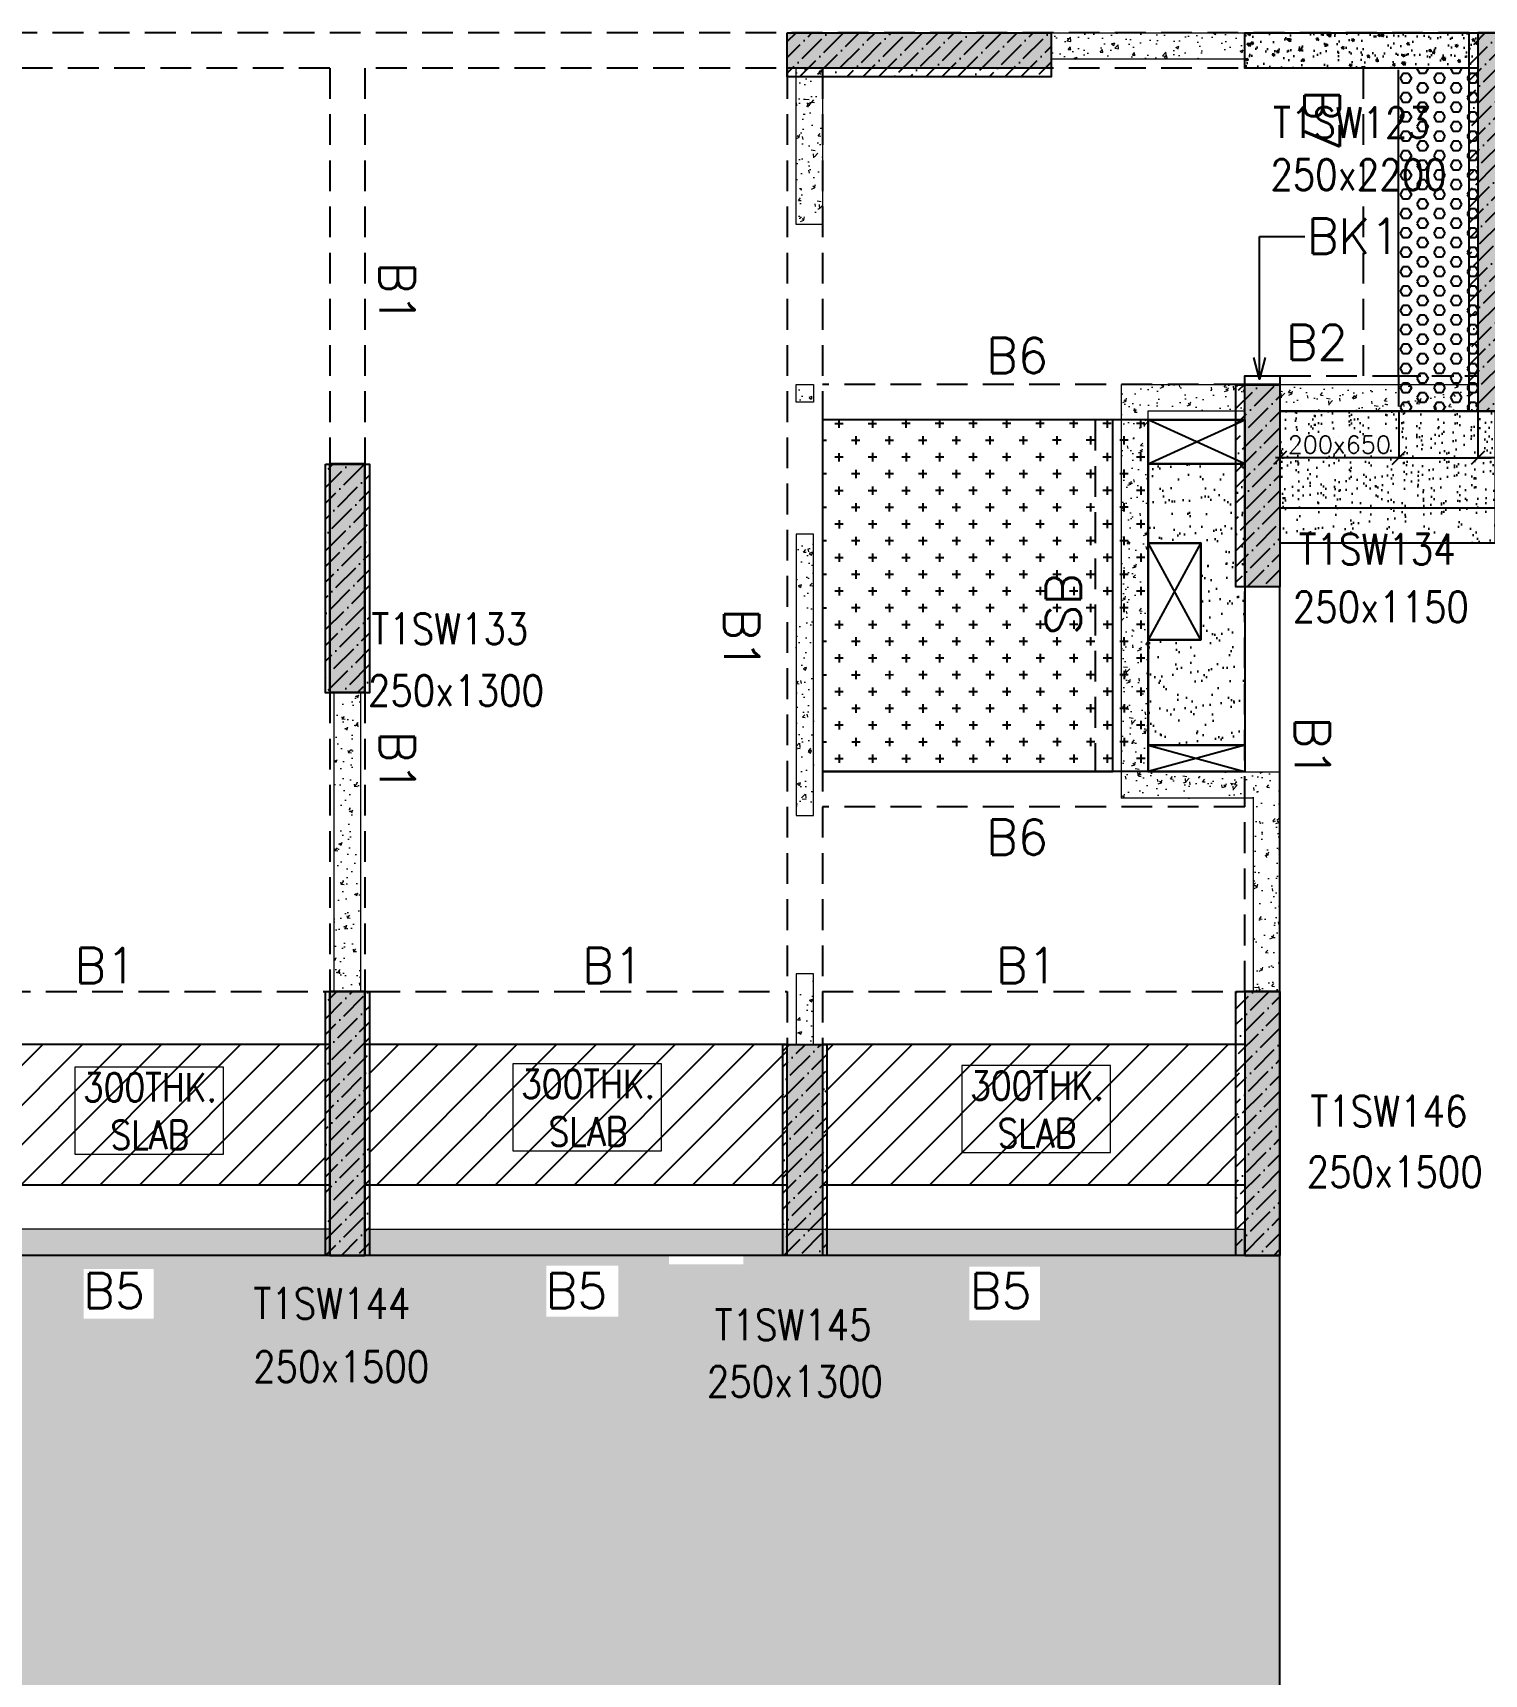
# Model space of a CAD drawing. Header units: millimetres. Extents: x 1078357 to 2594950, y -4969473 to -4636555.
# Drawn here: x 1162666 to 1170914, y -4674271 to -4664941 of the extents above; entities that cross this region are included whole.
import ezdxf

# ---------------------------------------------------------------- set-up
doc = ezdxf.new("R2010")
doc.units = ezdxf.units.MM
doc.header["$PDMODE"] = 35
for name, pattern in [('CONTINOUS', [0]), ('HIDDEN', [0.375, 0.25, -0.125]), ('New Retail block$0$CONTINOUS', [0])]:
    doc.linetypes.add(name, pattern=pattern)
doc.layers.get('0').update_dxf_attribs({"lineweight": 0})
doc.layers.get('Defpoints').update_dxf_attribs({"lineweight": 0})
for name, color, linetype in [('B-200x325', 201, 'HIDDEN'), ('B-200x375', 41, 'HIDDEN'), ('B-200x400', 44, 'HIDDEN'), ('B-200x650', 241, 'HIDDEN'), ('B-300X650', 4, 'HIDDEN'), ('B-300xSLAB THK.', 151, 'Continuous'), ('B-400x650', 150, 'HIDDEN'), ('BK1-200x650', 241, 'HIDDEN'), ('DC BEAM NO.', 7, 'Continuous'), ('DROP SLAB', 8, 'Continuous'), ('NON STR. RCC WALL', 6, 'Continuous'), ('S-COLUMN_SHEAR WALL', 1, 'Continuous'), ('S-PROJECTION', 54, 'New Retail block$0$CONTINOUS'), ('SLAB FOLD', 8, 'Continuous'), ('UP TO GFRS', 1, 'Continuous')]:
    doc.layers.add(name, color=color, linetype=linetype)
for name, color, linetype, lineweight in [('COL. NO.', 30, 'Continuous', 25), ('COL. SIZE', 7, 'Continuous', 25), ('DIM', 9, 'Continuous', 25), ('HATCH', 8, 'Continuous', 30), ('RCC UPSTAND', 43, 'Continuous', 30), ('S-NON STR RCC WALL', 8, 'Continuous', 0), ('SLAB THK.', 6, 'Continuous', 0)]:
    doc.layers.add(name, color=color, linetype=linetype, lineweight=lineweight)
doc.styles.add('Roman', font='romans')
doc.styles.add('ROMANS', font='romans.shx', dxfattribs={"width": 0.85})
doc.dimstyles.new('HARESH', dxfattribs={"dimtxt": 150, "dimasz": 75, "dimexe": 0, "dimexo": 0, "dimgap": 25, "dimtad": 1, "dimdec": 0, "dimdsep": 46, "dimtxsty": 'Roman', "dimblk": 'OBLIQUE', "dimcen": 225, "dimdle": 25, "dimclrd": 2, "dimclre": 2, "dimclrt": 7, "dimadec": 8, "dimazin": 1, "dimtfac": 1, "dimtdec": 0, "dimtmove": 0, "dimatfit": 0, "dimfxl": 1, "dimlwd": -1, "dimlwe": -1, "dimarcsym": 0})
pattern_1 = [(50, (-6330041.7, 28215677.84), (182.184669, -15.93908554), [19.05, -209.55]), (355, (-6330041.7, 28215677.84), (-35.2434214, 191.0568452), [15.24, -167.6405842]), (100.4514447, (-6330026.52, 28215676.51), (146.9412471, 175.1177519), [16.1900088, -178.0902446]), (46.1842, (-6330041.7, 28215728.64), (271.0790409, -42.042328), [28.575, -314.325]), (96.6355576, (-6330019.1, 28215725.14), (237.404134, 247.4261246), [24.2850231, -267.1356082]), (351.1841512, (-6330041.7, 28215728.64), (237.404134, 247.4261246), [22.859967, -251.459732]), (21, (-6330016.3, 28215715.94), (151.6143913, -102.2651982), [19.05, -209.55]), (326, (-6330016.3, 28215715.94), (61.8020283, 184.1879661), [15.24, -167.64]), (71.451445, (-6330003.67, 28215707.42), (213.4164193, 81.9227689), [16.1900088, -178.0899376]), (37.5, (-6330041.7, 28215677.84), (3.08860325, 84.55503887), [0, -165.608, 0, -170.18, 0, -168.275]), (7.5, (-6330041.7, 28215677.84), (66.8196625, 100.18057482), [0, -97.028, 0, -161.798, 0, -64.135]), (327.5, (-6330098.34, 28215677.84), (135.59059517, -5.72874399), [0, -63.5, 0, -198.12, 0, -262.89]), (317.5, (-6330123.74, 28215677.84), (148.1291814, 25.42649103), [0, -82.55, 0, -131.572, 0, -186.69])]
pattern_2 = [(50, (-5232816.98, 23531658.65), (182.184669, -15.93908554), [19.05, -209.55]), (355, (-5232816.98, 23531658.65), (-35.2434214, 191.0568452), [15.24, -167.6405842]), (100.4514447, (-5232801.8, 23531657.33), (146.9412471, 175.1177519), [16.1900088, -178.0902446]), (46.1842, (-5232816.98, 23531709.45), (271.0790409, -42.042328), [28.575, -314.325]), (96.6355576, (-5232794.4, 23531705.95), (237.404134, 247.4261246), [24.2850231, -267.1356082]), (351.1841512, (-5232816.98, 23531709.45), (237.404134, 247.4261246), [22.859967, -251.459732]), (21, (-5232791.58, 23531696.75), (151.6143913, -102.2651982), [19.05, -209.55]), (326, (-5232791.58, 23531696.75), (61.8020283, 184.1879661), [15.24, -167.64]), (71.451445, (-5232778.95, 23531688.23), (213.4164193, 81.9227689), [16.1900088, -178.0899376]), (37.5, (-5232816.985, 23531658.653), (3.08860325, 84.55503887), [0, -165.608, 0, -170.18, 0, -168.275]), (7.5, (-5232816.985, 23531658.65), (66.8196625, 100.18057482), [0, -97.028, 0, -161.798, 0, -64.135]), (327.5, (-5232873.63, 23531658.65), (135.59059517, -5.728744), [0, -63.5, 0, -198.12, 0, -262.89]), (317.5, (-5232899.03, 23531658.65), (148.1291814, 25.42649103), [0, -82.55, 0, -131.572, 0, -186.69])]
pattern_3 = [(45, (903512.135, -4613405.35), (33.67596, 123.478522), [158.75, -31.75, 0, -31.75])]
pattern_4 = [(45, (903512.16, -4590022.35), (33.67596, 123.478522), [158.75, -31.75, 0, -31.75])]

# ---------------------------------------------------------------- blocks, each defined once
blk = doc.blocks.new('_Oblique')
at = {"color": 0, "linetype": 'ByBlock', "lineweight": -2}
blk.add_line((-0.5, -0.5), (0.5, 0.5), dxfattribs=at)
blk = doc.blocks.new('*D1628')
at = {"layer": 'Defpoints', "color": 0, "ltscale": 700, "transparency": 16777216}
for p in [(1170428.5, -4667091.2, 0), (1170878.5, -4667091.2, 0), (1170878.5, -4667357.2)]:
    blk.add_point(p, dxfattribs=at)
at = {"layer": 'DIM', "color": 2, "ltscale": 700, "transparency": 16777216}
for p, q in [((1170428.5, -4667091.2), (1170428.5, -4667357.2)), ((1170878.5, -4667091.2), (1170878.5, -4667357.2)), ((1170428.5, -4667357.2), (1170353.5, -4667357.2)), ((1170428.5, -4667357.2), (1170878.5, -4667357.2)), ((1170428.5, -4667357.2), (1170878.5, -4667357.2)), ((1170878.5, -4667357.2), (1170953.5, -4667357.2)), ((1171834.8, -4667357.2), (1170878.5, -4667357.2))]:
    blk.add_line(p, q, dxfattribs=at)
at = {"layer": 'DIM', "color": 2, "ltscale": 700, "transparency": 16777216, "xscale": 75, "yscale": 75, "zscale": 75}
blk.add_blockref('_Oblique', (1170428.5, -4667357.2), dxfattribs=at)
at = {"layer": 'DIM', "color": 2, "ltscale": 700, "transparency": 16777216, "xscale": 75, "yscale": 75, "zscale": 75, "rotation": 180}
blk.add_blockref('_Oblique', (1170878.5, -4667357.2), dxfattribs=at)
at = {"layer": 'DIM', "color": 7, "ltscale": 700, "transparency": 16777216, "insert": (1171497.9, -4667282.2), "char_height": 150, "attachment_point": 5, "style": 'Roman'}
blk.add_mtext('{\\H0.666667x;200x400}', dxfattribs=at)
blk = doc.blocks.new('*D1629')
at = {"layer": 'Defpoints', "color": 0, "ltscale": 700, "transparency": 16777216}
for p in [(1169753.5, -4667091.2, 0), (1170428.5, -4667091.2), (1169753.5, -4667357.2)]:
    blk.add_point(p, dxfattribs=at)
at = {"layer": 'DIM', "color": 2, "ltscale": 700, "transparency": 16777216}
for p, q in [((1169753.5, -4667091.2), (1169753.5, -4667357.2)), ((1170428.5, -4667091.2), (1170428.5, -4667357.2)), ((1170453.5, -4667357.2), (1169728.5, -4667357.2))]:
    blk.add_line(p, q, dxfattribs=at)
at = {"layer": 'DIM', "color": 2, "ltscale": 700, "transparency": 16777216, "xscale": 75, "yscale": 75, "zscale": 75, "rotation": 180}
blk.add_blockref('_Oblique', (1169753.5, -4667357.2), dxfattribs=at)
at = {"layer": 'DIM', "color": 2, "ltscale": 700, "transparency": 16777216, "xscale": 75, "yscale": 75, "zscale": 75}
blk.add_blockref('_Oblique', (1170428.5, -4667357.2), dxfattribs=at)
at = {"layer": 'DIM', "color": 7, "ltscale": 700, "transparency": 16777216, "insert": (1170091, -4667282.2), "char_height": 150, "attachment_point": 5, "style": 'Roman'}
blk.add_mtext('{\\H0.666667x;200x650}', dxfattribs=at)

msp = doc.modelspace()

# ---------------------------------------------------------------- hatches: boundary and pattern name
at = {"layer": 'DROP SLAB'}
h = msp.add_hatch(dxfattribs=at)
h.set_pattern_fill('CROSS', color=8, scale=15, angle=0.03079)
h.set_pattern_definition([(180.03079016, (-4352287.8, 18749753.61), (-95.19879988, -95.3011726), [47.625, -142.875]), (270.03079016, (-4352311.63, 18749777.41), (95.3011726, -95.19879988), [47.625, -142.875])])
h.paths.add_polyline_path([(1169003.7, -4667141.3), (1167153.3, -4667141.1), (1167153.3, -4669140.9), (1169003.7, -4669141.1)])
at = {"layer": 'HATCH'}
h = msp.add_hatch(dxfattribs=at)
h.set_pattern_fill('AR-SAND', color=8, scale=3, angle=179.97015)
h.set_pattern_definition([(37.4701541, (-2883454.93, 14015648.23), (-4.72361136, 146.8264517), [0, -115.824, 0, -129.54, 0, -123.825]), (7.4701541, (-2883454.93, 14015648.23), (134.9689868, 214.9772528), [0, -62.484, 0, -104.394, 0, -40.005]), (327.4701541, (-2883548.66, 14015648.28), (237.2979035, 0.3075449), [0, -38.1, 0, -137.16, 0, -179.07]), (317.4701541, (-2883548.66, 14015648.28), (229.1017424, 66.759465), [0, -19.05, 0, -89.916, 0, -102.87])])
h.paths.add_polyline_path([(1171078.3, -4667091.2), (1169753.3, -4667091.2), (1169753.3, -4667641.2), (1171078.3, -4667641.2)])
h = msp.add_hatch(dxfattribs=at)
h.set_pattern_fill('AR-SAND', color=8, scale=3, angle=179.97015)
h.set_pattern_definition([(37.4701541, (-2883454.59, 14015598.24), (-4.72361136, 146.8264517), [0, -115.824, 0, -129.54, 0, -123.825]), (7.4701541, (-2883454.59, 14015598.24), (134.9689868, 214.9772528), [0, -62.484, 0, -104.394, 0, -40.005]), (327.4701541, (-2883548.32, 14015598.29), (237.2979035, 0.3075449), [0, -38.1, 0, -137.16, 0, -179.07]), (317.4701541, (-2883548.32, 14015598.3), (229.1017424, 66.759465), [0, -19.05, 0, -89.916, 0, -102.87])])
h.paths.add_polyline_path([(1170978.4, -4667091.1), (1169753.7, -4667091.1), (1169753.7, -4667841.1), (1170978.4, -4667841.1)])
h = msp.add_hatch(dxfattribs=at)
h.set_pattern_fill('AR-SAND', color=8, scale=3, angle=359.97015)
h.set_pattern_definition([(37.47015413, (-3852829.45, 18699617.39), (-4.72361136, 146.8264517), [0, -115.824, 0, -129.54, 0, -123.825]), (7.4701541, (-3852829.45, 18699617.4), (134.9689868, 214.9772528), [0, -62.484, 0, -104.394, 0, -40.005]), (327.4701541, (-3852923.18, 18699617.44), (237.2979035, 0.3075449), [0, -38.1, 0, -137.16, 0, -179.07]), (317.4701541, (-3852923.18, 18699617.44), (229.1017424, 66.759465), [0, -19.05, 0, -89.916, 0, -102.87])])
h.paths.add_polyline_path([(1169553.7, -4668991.2), (1169003.7, -4668991.2), (1169003.7, -4668391.2), (1169303.7, -4668391.2), (1169303.7, -4667841.2), (1169003.7, -4667841.3), (1169003.7, -4667391.2), (1169553.7, -4667391.2)])
h = msp.add_hatch(dxfattribs=at)
h.set_pattern_fill('AR-SAND', color=8, scale=3, angle=179.97015)
h.set_pattern_definition([(37.47015413, (-5053029.31, 23383636.54), (-4.72361136, 146.8264517), [0, -115.824, 0, -129.54, 0, -123.825]), (7.4701541, (-5053029.31, 23383636.54), (134.9689868, 214.9772528), [0, -62.484, 0, -104.394, 0, -40.005]), (327.47015413, (-5053123.04, 23383636.59), (237.29790347, 0.3075449), [0, -38.1, 0, -137.16, 0, -179.07]), (317.4701541, (-5053123.04, 23383636.59), (229.1017424, 66.759465), [0, -19.05, 0, -89.916, 0, -102.87])])
h.paths.add_polyline_path([(1167988.4, -4671955.8), (1167988.4, -4672259.2), (1168388.9, -4672259.2), (1168388.9, -4671955.8)])
h.paths.add_polyline_path([(1165584.1, -4671949.1), (1165584.1, -4672238.5), (1165994.3, -4672238.5), (1165994.3, -4671949.1)])
h.paths.add_polyline_path([(1162954.3, -4671968.4), (1162954.3, -4672251.5), (1163353.1, -4672251.5), (1163353.1, -4671968.4)])
h.paths.add_polyline_path([(1160230.6, -4671974.2), (1160230.6, -4672243.4), (1160752.5, -4672243.4), (1160752.5, -4671974.2)])
h.paths.add_polyline_path([(1164553.3, -4671891.3), (1164353.4, -4671891.3), (1164353.4, -4671891.3), (1159356.3, -4671891.3), (1159153.4, -4671891.3), (1159153.4, -4674891.3), (1169753.4, -4674891.3), (1169753.4, -4671891.3), (1169550.4, -4671891.3), (1164553.3, -4671891.3)])
h.paths.add_polyline_path([(1161996.8, -4671916.4), (1161996.8, -4671941.5), (1161996.8, -4671891.3), (1161996.8, -4671866.2)])
h.paths.add_polyline_path([(1166280.7, -4671941.6), (1166704.5, -4671941.5), (1166704.5, -4671891.3), (1166280.7, -4671891.3)])
at = {"layer": 'RCC UPSTAND'}
h = msp.add_hatch(dxfattribs=at)
h.set_pattern_fill('AR-CONC', color=8, scale=20, angle=90)
h.set_pattern_definition([(140, (-2038821.48, -7202360.78), (12.550427, 143.4520365), [15, -165]), (85, (-2038821.48, -7202360.78), (-150.438427, -27.7502667), [12, -132]), (190.4514445, (-2038820.43, -7202348.82), (-137.887998, 115.7017693), [12.7480384, -140.2284224]), (136.1842, (-2038861.48, -7202360.78), (33.103856, 213.448266), [22.5, -247.5]), (186.6356355, (-2038858.72, -7202342.99), (-194.82372, 186.932389), [19.122068, -210.342752]), (81.184164, (-2038861.48, -7202360.78), (-194.82372, 186.932389), [18, -198]), (111, (-2038851.48, -7202340.78), (80.523778, 119.3814104), [15, -165]), (56, (-2038851.48, -7202340.78), (-145.030009, 48.6630664), [12, -132]), (161.4514447, (-2038844.76, -7202330.83), (-64.5062306, 168.0444753), [12.748038, -140.2284224]), (127.5, (-2038821.475, -7202360.776), (-66.57877077, 2.43197106), [0, -130.4, 0, -134, 0, -132.5]), (97.5, (-2038821.475, -7202360.776), (-78.8823424, 52.6139075), [0, -76.4, 0, -127.4, 0, -50.5]), (57.5, (-2038821.475, -7202405.376), (4.51097435, 106.7644872), [0, -50, 0, -156, 0, -207]), (47.5, (-2038821.475, -7202425.38), (-20.0209965, 116.6372339), [0, -65, 0, -103.6, 0, -147])])
h.paths.add_polyline_path([(1170878.5, -4664941.3), (1170878.5, -4665141.3), (1169553.5, -4665141.3), (1169553.5, -4664941.3)])
at = {"layer": 'S-COLUMN_SHEAR WALL', "lineweight": 25}
h = msp.add_hatch(color=1, dxfattribs=at)
h.dxf.hatch_style = 1
h.paths.add_polyline_path([(1166953.5, -4664941.2), (1168453.5, -4664941.2), (1168453.5, -4665141.2), (1166953.5, -4665141.2)])
h = msp.add_hatch(color=1, dxfattribs=at)
h.dxf.hatch_style = 1
h.paths.add_polyline_path([(1170878.5, -4667091.3), (1171078.5, -4667091.3), (1171078.5, -4664941.3), (1170878.5, -4664941.3)])
at = {"layer": 'S-COLUMN_SHEAR WALL', "lineweight": 25, "extrusion": (-1.00316e-06, -1.91639e-11, 1)}
h = msp.add_hatch(color=1, dxfattribs=at)
h.dxf.hatch_style = 1
h.paths.add_polyline_path([(1169553.5, -4666941.3), (1169753.5, -4666941.3), (1169753.5, -4668091.3), (1169553.5, -4668091.3)])
at = {"layer": 'S-COLUMN_SHEAR WALL', "lineweight": 25, "extrusion": (1.00316e-06, -2.11765e-11, 1)}
h = msp.add_hatch(color=1, dxfattribs=at)
h.dxf.hatch_style = 1
h.paths.add_polyline_path([(1164553.5, -4667391.2), (1164353.5, -4667391.2), (1164353.5, -4668691.2), (1164553.5, -4668691.2)])
at = {"layer": 'S-COLUMN_SHEAR WALL', "lineweight": 25, "extrusion": (-1.00316e-06, -1.91639e-11, 1)}
h = msp.add_hatch(color=1, dxfattribs=at)
h.dxf.hatch_style = 1
h.paths.add_polyline_path([(1164353.5, -4667391.2), (1164553.5, -4667391.2), (1164553.5, -4668691.2), (1164353.5, -4668691.2)])
at = {"layer": 'S-COLUMN_SHEAR WALL', "lineweight": 25, "extrusion": (1.00316e-06, -2.11765e-11, 1)}
h = msp.add_hatch(color=1, dxfattribs=at)
h.dxf.hatch_style = 1
h.paths.add_polyline_path([(1164553.5, -4671891.3), (1164353.5, -4671891.3), (1164353.5, -4670391.2), (1164553.5, -4670391.2)])
at = {"layer": 'S-COLUMN_SHEAR WALL', "lineweight": 25, "extrusion": (-1.00316e-06, -1.91639e-11, 1)}
h = msp.add_hatch(color=1, dxfattribs=at)
h.dxf.hatch_style = 1
h.paths.add_polyline_path([(1164353.5, -4671891.3), (1164553.5, -4671891.3), (1164553.5, -4670391.2), (1164353.5, -4670391.2)])
h = msp.add_hatch(color=1, dxfattribs=at)
h.dxf.hatch_style = 1
h.paths.add_polyline_path([(1169553.5, -4671891.3), (1169753.5, -4671891.3), (1169753.5, -4670391.2), (1169553.5, -4670391.2)])
at = {"layer": 'S-COLUMN_SHEAR WALL', "lineweight": 25}
h = msp.add_hatch(color=1, dxfattribs=at)
h.dxf.hatch_style = 1
h.paths.add_polyline_path([(1167153.5, -4670691.2), (1167153.5, -4671891.3), (1166953.5, -4671891.3), (1166953.5, -4670691.2)])
at = {"layer": 'S-NON STR RCC WALL', "ltscale": 700}
h = msp.add_hatch(dxfattribs=at)
h.set_pattern_fill('AR-CONC', color=256)
h.set_pattern_definition([(50, (1128487.11, -4480887.99), (182.18467, -15.93909), [19.05, -209.55]), (355, (1128487.11, -4480887.99), (-35.24342, 191.05685), [15.24, -167.64058]), (100.45144, (1128502.3, -4480889.31), (146.94125, 175.11775), [16.19, -178.09024]), (46.1842, (1128487.11, -4480837.19), (271.07904, -42.04233), [28.575, -314.325]), (96.63556, (1128509.7, -4480840.7), (237.40413, 247.42612), [24.28502, -267.1356]), (351.18415, (1128487.1, -4480837.19), (237.40413, 247.42612), [22.85997, -251.45973]), (21, (1128512.51, -4480849.89), (151.61439, -102.2652), [19.05, -209.55]), (326, (1128512.51, -4480849.89), (61.80203, 184.18797), [15.24, -167.64]), (71.45144, (1128525.15, -4480858.4), (213.41642, 81.92277), [16.19, -178.08994]), (37.5, (1128487.11, -4480887.986), (3.088603, 84.555039), [0, -165.608, 0, -170.18, 0, -168.275]), (7.5, (1128487.11, -4480887.99), (66.819663, 100.180575), [0, -97.028, 0, -161.798, 0, -64.135]), (327.5, (1128430.47, -4480887.986), (135.590595, -5.728744), [0, -63.5, 0, -198.12, 0, -262.89]), (317.5, (1128405.07, -4480887.99), (148.12918, 25.42649), [0, -82.55, 0, -131.572, 0, -186.69])])
h.paths.add_polyline_path([(1168453.1, -4664941.2), (1169553.1, -4664941.2), (1169553.1, -4665091.2), (1168453.1, -4665091.2)])
at = {"layer": 'S-NON STR RCC WALL'}
h = msp.add_hatch(dxfattribs=at)
h.set_pattern_fill('AR-CONC', color=256, angle=180)
h.set_pattern_definition([(50, (-6284531.45, 28212387.81), (182.184669, -15.93908554), [19.05, -209.55]), (355, (-6284531.45, 28212387.81), (-35.2434214, 191.0568452), [15.24, -167.6405842]), (100.4514447, (-6284516.26, 28212386.48), (146.9412471, 175.1177519), [16.1900088, -178.0902446]), (46.1842, (-6284531.45, 28212438.61), (271.0790409, -42.042328), [28.575, -314.325]), (96.6355576, (-6284508.86, 28212435.1), (237.404134, 247.4261246), [24.2850231, -267.1356082]), (351.1841512, (-6284531.45, 28212438.6), (237.404134, 247.4261246), [22.859967, -251.459732]), (21, (-6284506.05, 28212425.91), (151.6143913, -102.2651982), [19.05, -209.55]), (326, (-6284506.05, 28212425.91), (61.8020283, 184.1879661), [15.24, -167.64]), (71.451445, (-6284493.41, 28212417.39), (213.4164193, 81.9227689), [16.1900088, -178.0899376]), (37.5, (-6284531.446, 28212387.81), (3.08860325, 84.55503887), [0, -165.608, 0, -170.18, 0, -168.275]), (7.5, (-6284531.45, 28212387.81), (66.8196625, 100.18057482), [0, -97.028, 0, -161.798, 0, -64.135]), (327.5, (-6284588.09, 28212387.81), (135.59059517, -5.72874399), [0, -63.5, 0, -198.12, 0, -262.89]), (317.5, (-6284613.49, 28212387.81), (148.1291814, 25.42649103), [0, -82.55, 0, -131.572, 0, -186.69])])
h.paths.add_polyline_path([(1167003.3, -4665141.2), (1167153.3, -4665141.2), (1167153.3, -4666031.1), (1167003.3, -4666031.1)])
h = msp.add_hatch(dxfattribs=at)
h.set_pattern_fill('AR-CONC', color=256, angle=180)
h.set_pattern_definition([(50, (2264278.24, -9158005.18), (182.184669, -15.9390855), [19.05, -209.55]), (355, (2264278.24, -9158005.18), (-35.2434214, 191.056845), [15.24, -167.640584]), (100.4514447, (2264293.42, -9158006.5), (146.941247, 175.117752), [16.190009, -178.0902446]), (46.1842, (2264278.24, -9157954.38), (271.079041, -42.042328), [28.575, -314.325]), (96.6355576, (2264300.83, -9157957.88), (237.404134, 247.426125), [24.285023, -267.135608]), (351.184151, (2264278.24, -9157954.38), (237.404134, 247.426125), [22.859967, -251.459732]), (21, (2264303.64, -9157967.08), (151.6143913, -102.265198), [19.05, -209.55]), (326, (2264303.64, -9157967.08), (61.802028, 184.187966), [15.24, -167.64]), (71.451445, (2264316.27, -9157975.6), (213.416419, 81.922769), [16.190009, -178.0899376]), (37.5, (2264278.236, -9158005.18), (3.08860325, 84.5550389), [0, -165.608, 0, -170.18, 0, -168.275]), (7.5, (2264278.24, -9158005.18), (66.8196625, 100.1805748), [0, -97.028, 0, -161.798, 0, -64.135]), (327.5, (2264221.594, -9158005.18), (135.5905952, -5.728744), [0, -63.5, 0, -198.12, 0, -262.89]), (317.5, (2264196.2, -9158005.18), (148.1291814, 25.426491), [0, -82.55, 0, -131.572, 0, -186.69])])
h.paths.add_polyline_path([(1167003.3, -4666941), (1167103.3, -4666941), (1167103.3, -4667041), (1167003.3, -4667041)])
h = msp.add_hatch(dxfattribs=at)
h.set_pattern_fill('AR-CONC', color=256)
h.set_pattern_definition(pattern_2)
h.paths.add_polyline_path([(1168853.3, -4669291.2), (1168853.3, -4666941.2), (1169553.3, -4666941.2), (1169553.3, -4667091.2), (1169003.3, -4667091.2), (1169003.3, -4669141.2), (1169753.3, -4669141.2), (1169753.3, -4670391.1), (1169603.3, -4670391.1), (1169603.3, -4669291.2)])
h = msp.add_hatch(dxfattribs=at)
h.set_pattern_fill('AR-CONC', color=256)
h.set_pattern_definition(pattern_2)
h.paths.add_polyline_path([(1170878.3, -4667091.2), (1169753.3, -4667091.2), (1169753.3, -4666941.2), (1170878.3, -4666941.2)])
h = msp.add_hatch(dxfattribs=at)
h.set_pattern_fill('AR-CONC', color=256, angle=180)
h.set_pattern_definition([(50, (2264291.45, -9156640.51), (182.184669, -15.9390855), [19.05, -209.55]), (355, (2264291.45, -9156640.51), (-35.2434214, 191.056845), [15.24, -167.640584]), (100.4514447, (2264306.63, -9156641.84), (146.941247, 175.117752), [16.190009, -178.0902446]), (46.1842, (2264291.45, -9156589.71), (271.079041, -42.042328), [28.575, -314.325]), (96.6355576, (2264314.04, -9156593.22), (237.404134, 247.426125), [24.285023, -267.135608]), (351.184151, (2264291.45, -9156589.71), (237.404134, 247.426125), [22.859967, -251.459732]), (21, (2264316.85, -9156602.41), (151.6143913, -102.265198), [19.05, -209.55]), (326, (2264316.85, -9156602.41), (61.802028, 184.187966), [15.24, -167.64]), (71.451445, (2264329.49, -9156610.94), (213.416419, 81.922769), [16.190009, -178.0899376]), (37.5, (2264291.45, -9156640.514), (3.08860325, 84.5550389), [0, -165.608, 0, -170.18, 0, -168.275]), (7.5, (2264291.45, -9156640.51), (66.8196625, 100.1805748), [0, -97.028, 0, -161.798, 0, -64.135]), (327.5, (2264234.81, -9156640.514), (135.5905952, -5.728744), [0, -63.5, 0, -198.12, 0, -262.89]), (317.5, (2264209.41, -9156640.51), (148.1291814, 25.426491), [0, -82.55, 0, -131.572, 0, -186.69])])
h.paths.add_polyline_path([(1167003.3, -4669391), (1167103.3, -4669391), (1167103.3, -4667791), (1167003.3, -4667791)])
at = {"layer": 'S-NON STR RCC WALL', "ltscale": 700}
h = msp.add_hatch(dxfattribs=at)
h.set_pattern_fill('AR-CONC', color=256)
h.set_pattern_definition([(50, (31262.4, 203131.2), (182.184669, -15.9390855), [19.05, -209.55]), (355, (31262.4, 203131.2), (-35.2434214, 191.056845), [15.24, -167.640584]), (100.4514447, (31277.58, 203129.87), (146.941247, 175.117752), [16.190009, -178.0902446]), (46.1842, (31262.4, 203182), (271.079041, -42.042328), [28.575, -314.325]), (96.6355576, (31285, 203178.5), (237.404134, 247.426125), [24.285023, -267.135608]), (351.184151, (31262.4, 203182), (237.404134, 247.426125), [22.859967, -251.459732]), (21, (31287.8, 203169.3), (151.6143913, -102.265198), [19.05, -209.55]), (326, (31287.8, 203169.3), (61.802028, 184.187966), [15.24, -167.64]), (71.451445, (31300.43, 203160.78), (213.416419, 81.922769), [16.190009, -178.0899376]), (37.5, (31262.4, 203131.2), (3.08860325, 84.5550389), [0, -165.608, 0, -170.18, 0, -168.275]), (7.5, (31262.4, 203131.2), (66.8196625, 100.1805748), [0, -97.028, 0, -161.798, 0, -64.135]), (327.5, (31205.756, 203131.2), (135.5905952, -5.728744), [0, -63.5, 0, -198.12, 0, -262.89]), (317.5, (31180.36, 203131.2), (148.1291814, 25.426491), [0, -82.55, 0, -131.572, 0, -186.69])])
h.paths.add_polyline_path([(1164378.3, -4668691.1), (1164528.3, -4668691.1), (1164528.3, -4670391.1), (1164378.3, -4670391.1)])
at = {"layer": 'S-NON STR RCC WALL'}
h = msp.add_hatch(dxfattribs=at)
h.set_pattern_fill('AR-CONC', color=256, angle=180)
h.set_pattern_definition([(50, (1167066.73, -4472621.33), (182.18467, -15.93909), [19.05, -209.55]), (355, (1167066.73, -4472621.33), (-35.24342, 191.05685), [15.24, -167.64058]), (100.45144, (1167081.92, -4472622.66), (146.94125, 175.11775), [16.19001, -178.09024]), (46.1842, (1167066.73, -4472570.53), (271.07904, -42.04233), [28.575, -314.325]), (96.63556, (1167089.32, -4472574.03), (237.40413, 247.42612), [24.28502, -267.1356]), (351.18415, (1167066.73, -4472570.53), (237.40413, 247.42612), [22.85997, -251.45973]), (21, (1167092.13, -4472583.23), (151.61439, -102.2652), [19.05, -209.55]), (326, (1167092.13, -4472583.23), (61.80203, 184.18797), [15.24, -167.64]), (71.45144, (1167104.77, -4472591.75), (213.41642, 81.92277), [16.19001, -178.08994]), (37.5, (1167066.735, -4472621.33), (3.088603, 84.555039), [0, -165.608, 0, -170.18, 0, -168.275]), (7.5, (1167066.735, -4472621.33), (66.819663, 100.180575), [0, -97.028, 0, -161.798, 0, -64.135]), (327.5, (1167010.09, -4472621.33), (135.590595, -5.728744), [0, -63.5, 0, -198.12, 0, -262.89]), (317.5, (1166984.69, -4472621.33), (148.12918, 25.42649), [0, -82.55, 0, -131.572, 0, -186.69])])
h.paths.add_polyline_path([(1167003.4, -4670691.4), (1167103.4, -4670691.4), (1167103.3, -4670291), (1167003.3, -4670291)])
h = msp.add_hatch(dxfattribs=at)
h.set_pattern_fill('AR-CONC', color=256, angle=180)
h.set_pattern_definition(pattern_1)
h.paths.add_polyline_path([(1159356.3, -4671891.2), (1164353.4, -4671891.2), (1164353.4, -4671741.2), (1159356.3, -4671741.2)])
h = msp.add_hatch(dxfattribs=at)
h.set_pattern_fill('AR-CONC', color=256)
h.set_pattern_definition(pattern_1)
h.paths.add_polyline_path([(1169550.4, -4671891.2), (1164553.3, -4671891.2), (1164553.3, -4671741.2), (1169550.4, -4671741.2)])
at = {"layer": 'SLAB FOLD', "ltscale": 1000}
h = msp.add_hatch(dxfattribs=at)
h.set_pattern_fill('HEX', color=8, scale=10, angle=180)
h.set_pattern_definition([(180, (12053.804, 210033.016), (-7e-15, -54.99261315), [31.75, -63.5]), (300, (12053.804, 210033.016), (47.625, 27.4963066), [31.75, -63.5]), (240, (12022.054, 210033.016), (47.625, -27.4963066), [31.75, -63.5])])
h.paths.add_polyline_path([(1170878.5, -4667091.2), (1170428.5, -4667091.2), (1170428.5, -4665141.3), (1170878.5, -4665141.3)])
h = msp.add_hatch(dxfattribs=at)
h.set_pattern_fill('ANSI31', color=8, scale=50, angle=180)
h.set_pattern_definition([(225, (-1127406.62, 4745389.8), (112.2532015, -112.2532015), [])])
h.paths.add_polyline_path([(1161957, -4671491.2), (1164328.4, -4671491.2), (1164321.1, -4670691), (1161949.7, -4670691)])
h.paths.add_polyline_path([(1164578.4, -4670691), (1164578.4, -4671491.2), (1166953.3, -4671491.2), (1166953.3, -4670691)])
h.paths.add_polyline_path([(1169528.3, -4670691.1), (1167178.3, -4670691.1), (1167153.3, -4671491.2), (1169503.4, -4671491.2)])
h.paths.add_polyline_path([(1162237.3, -4670778.3), (1162237.2, -4671145), (1162198.6, -4671144.9), (1162198.6, -4670778.3)], flags=16)
h.paths.add_polyline_path([(1166933.9, -4670778.3), (1166933.9, -4671145), (1166953.3, -4671144.9), (1166953.4, -4670778.3)])
at = {"layer": 'UP TO GFRS', "lineweight": 25}
h = msp.add_hatch(dxfattribs=at)
h.set_pattern_fill('ANSI36', color=8, scale=20)
h.set_pattern_definition(pattern_3)
h.paths.add_polyline_path([(1166953.5, -4664941.2), (1168453.5, -4664941.2), (1168453.5, -4665191.2), (1166953.5, -4665191.2)])
h = msp.add_hatch(dxfattribs=at)
h.set_pattern_fill('ANSI36', color=8, scale=20)
h.set_pattern_definition(pattern_4)
h.paths.add_polyline_path([(1170828.6, -4664941.3), (1171078.6, -4664941.3), (1171078.6, -4667091.3), (1170828.6, -4667091.3)])
h = msp.add_hatch(dxfattribs=at)
h.set_pattern_fill('ANSI36', color=8, scale=20)
h.set_pattern_definition(pattern_4)
h.paths.add_polyline_path([(1169503.5, -4666941.3), (1169753.5, -4666941.3), (1169753.5, -4668091.3), (1169503.5, -4668091.3)])
h = msp.add_hatch(dxfattribs=at)
h.set_pattern_fill('ANSI36', color=8, scale=20)
h.set_pattern_definition(pattern_3)
h.paths.add_polyline_path([(1164329.6, -4667393.4), (1164579.6, -4667393.4), (1164579.6, -4668693.4), (1164329.6, -4668693.4)])
h = msp.add_hatch(dxfattribs=at)
h.set_pattern_fill('ANSI36', color=8, scale=20)
h.set_pattern_definition(pattern_4)
h.paths.add_polyline_path([(1164328.5, -4670391.2), (1164578.5, -4670391.2), (1164578.5, -4671891.2), (1164328.5, -4671891.2)])
h = msp.add_hatch(dxfattribs=at)
h.set_pattern_fill('ANSI36', color=8, scale=20)
h.set_pattern_definition(pattern_4)
h.paths.add_polyline_path([(1169503.5, -4670391.2), (1169753.5, -4670391.2), (1169753.5, -4671891.2), (1169503.5, -4671891.2)])
h = msp.add_hatch(dxfattribs=at)
h.set_pattern_fill('ANSI36', color=8, scale=20)
h.set_pattern_definition(pattern_4)
h.paths.add_polyline_path([(1167178.6, -4670691.2), (1167178.6, -4671891), (1166928.6, -4671891), (1166928.6, -4670691.2)])

# ---------------------------------------------------------------- linework, layer by layer
at = {"layer": 'B-200x325', "ltscale": 700}
for p, q in [((1170427.9, -4666891.2, 0), (1170427.9, -4667091.2, 50)), ((1169552.9, -4666941.2, 0), (1167153.1, -4666941.1, 0)), ((1169553.1, -4669340.9, 0), (1167153.1, -4669340.9, 0))]:
    msp.add_line(p, q, dxfattribs=at)
at = {"layer": 'B-200x325', "linetype": 'Continuous', "ltscale": 700}
for p, q in [((1169552.9, -4667141.2, 0), (1167153.1, -4667141.1, 0)), ((1169553.1, -4669140.9, 0), (1167153.1, -4669140.9, 0))]:
    msp.add_line(p, q, dxfattribs=at)
at = {"layer": 'B-200x375', "ltscale": 700}
msp.add_line((1170227.9, -4666891.2, 0), (1170227.9, -4665141.2, 0), dxfattribs=at)
at = {"layer": 'B-200x375', "linetype": 'Continuous', "ltscale": 700}
msp.add_line((1170427.9, -4666891.2, 0), (1170427.9, -4665151.8, 0), dxfattribs=at)
at = {"layer": 'B-200x400', "linetype": 'HIDDEN', "ltscale": 500}
msp.add_line((1170428.5, -4666891.2, 0), (1170878.5, -4666891.2, 0), dxfattribs=at)
at = {"layer": 'B-200x400', "linetype": 'ByBlock', "ltscale": 500}
msp.add_line((1170428.5, -4667091.2, 0), (1170878.5, -4667091.2, 0), dxfattribs=at)
at = {"layer": 'B-200x650', "linetype": 'HIDDEN', "ltscale": 700}
for p, q in [((1170828.5, -4664941.2, 0), (1158678.5, -4664941.2, 0)), ((1164353.3, -4665141.2, 0), (1158678.5, -4665141.2, 0)), ((1164353.3, -4665141.2, 0), (1164353.3, -4667391.1, 0)), ((1170828.5, -4665141.2, 0), (1164553.3, -4665141.2, 0)), ((1164553.3, -4665141.2, 0), (1164553.3, -4667391.1, 0)), ((1166953.3, -4665141.2, 0), (1166953.3, -4670691.2, 0)), ((1167153.3, -4665141.2, 0), (1167153.3, -4670691.2, 0)), ((1169753.7, -4666891.2, 0), (1170428.5, -4666891.2, 0)), ((1169553.3, -4670391.1, 0), (1169553.3, -4668091.1, 0)), ((1164353.3, -4668691.1, 0), (1164353.4, -4670391.1, 0)), ((1164553.3, -4668691.1, 0), (1164553.4, -4670391.1, 0))]:
    msp.add_line(p, q, dxfattribs=at)
at = {"layer": 'B-200x650', "linetype": 'CONTINOUS', "ltscale": 700}
for p, q in [((1169753.7, -4667091.2, 0), (1170428.5, -4667091.2, 0)), ((1169753.3, -4670391.1, 0), (1169753.3, -4668091.1, 0))]:
    msp.add_line(p, q, dxfattribs=at)
at = {"layer": 'B-300X650', "linetype": 'HIDDEN', "ltscale": 700}
for p, q in [((1161953.3, -4670391.1, 50), (1164328.4, -4670391.1, 50)), ((1164578.4, -4670391.1, 50), (1166953.3, -4670391.1, 50)), ((1167153.3, -4670391.1, 50), (1169553.3, -4670391.1, 50))]:
    msp.add_line(p, q, dxfattribs=at)
at = {"layer": 'B-300X650', "linetype": 'Continuous', "ltscale": 700}
for p, q in [((1161953.3, -4670691.1, 50), (1164353.3, -4670691, 50)), ((1164553.3, -4670691, 50), (1166953.3, -4670691.1, 50)), ((1167153.3, -4670691.1, 50), (1169553.3, -4670691.1, 50))]:
    msp.add_line(p, q, dxfattribs=at)
at = {"layer": 'B-300xSLAB THK.', "linetype": 'HIDDEN', "ltscale": 700}
msp.add_line((1168703.7, -4667141.3, 0), (1168703.7, -4669141.1, 0), dxfattribs=at)
at = {"layer": 'B-300xSLAB THK.', "linetype": 'ByBlock', "ltscale": 700}
msp.add_line((1169003.7, -4667141.3, 0), (1169003.7, -4669141.1, 0), dxfattribs=at)
at = {"layer": 'B-400x650', "linetype": 'Continuous', "ltscale": 700}
for p, q in [((1164353.3, -4671491.2, 0), (1161953.3, -4671491.2, 0)), ((1166953.3, -4671491.2, 0), (1164553.4, -4671491.2, 0)), ((1169553.4, -4671491.2, 0), (1167153.3, -4671491.2, 0))]:
    msp.add_line(p, q, dxfattribs=at)
at = {"layer": 'B-400x650', "linetype": 'CONTINOUS', "ltscale": 700}
for p, q in [((1164353.3, -4671891.2, 0), (1159353.3, -4671891.2, 0)), ((1169553.4, -4671891.2, 0), (1164553.4, -4671891.2, 0))]:
    msp.add_line(p, q, dxfattribs=at)
at = {"layer": 'BK1-200x650', "linetype": 'Continuous', "ltscale": 700, "elevation": 0}
msp.add_lwpolyline([(1169753.4, -4666941.2), (1169553.4, -4666941.2), (1169553.4, -4666891.1), (1169753.4, -4666891.1)], close=True, dxfattribs=at)
at = {"layer": 'DROP SLAB', "color": 3, "linetype": 'CONTINOUS', "ltscale": 500}
for p, q in [((1169553.7, -4667391.2, 0), (1169003.7, -4667141.2, 0)), ((1169003.7, -4667391.2, 0), (1169553.5, -4667141.2, 0)), ((1169303.7, -4668391.2, 0), (1169003.7, -4667841.2, 0)), ((1169303.7, -4667841.2, 0), (1169003.7, -4668391.2, 0)), ((1169553.7, -4668991.2, 0), (1169003.7, -4669141, 0)), ((1169003.7, -4668991.2, 0), (1169552.9, -4669141, 0))]:
    msp.add_line(p, q, dxfattribs=at)
at = {"layer": 'DROP SLAB', "color": 3, "linetype": 'CONTINOUS', "ltscale": 500, "elevation": 0}
for points in [[(1168803, -4667141.1), (1167153.3, -4667141.1), (1167153.3, -4669140.9), (1168803, -4669140.9)], [(1169553.5, -4667391.2), (1169003.7, -4667391.2), (1169003.7, -4667141.3), (1169553.5, -4667141.3)], [(1169303.7, -4668391.2), (1169003.7, -4668391.2), (1169003.7, -4667841.3), (1169303.7, -4667841.3)], [(1169553.7, -4669141), (1169003.7, -4669141), (1169003.7, -4668991.2), (1169553.7, -4668991.2)]]:
    msp.add_lwpolyline(points, close=True, dxfattribs=at)
at = {"layer": 'NON STR. RCC WALL', "elevation": 0}
msp.add_lwpolyline([(1170878.5, -4664941.3), (1170878.5, -4665141.3), (1169553.5, -4665141.3), (1169553.5, -4664941.3)], close=True, dxfattribs=at)
at = {"layer": 'S-COLUMN_SHEAR WALL', "color": 1, "lineweight": 25, "elevation": 0}
for points in [[(1166953.5, -4664941.2), (1168453.5, -4664941.2), (1168453.5, -4665141.2), (1166953.5, -4665141.2)], [(1170878.5, -4667091.3), (1171078.5, -4667091.3), (1171078.5, -4664941.3), (1170878.5, -4664941.3)], [(1166953.5, -4670691.4), (1167153.5, -4670691.4), (1167153.5, -4671891.3), (1166953.5, -4671891.3)]]:
    msp.add_lwpolyline(points, close=True, dxfattribs=at)
at = {"layer": 'S-COLUMN_SHEAR WALL', "color": 1, "lineweight": 25, "extrusion": (-1.00316e-06, -1.91639e-11, 1), "elevation": -1.2}
for points in [[(1169553.5, -4666941.3), (1169753.5, -4666941.3), (1169753.5, -4668091.3), (1169553.5, -4668091.3)], [(1164353.5, -4667391.2), (1164553.5, -4667391.2), (1164553.5, -4668691.2), (1164353.5, -4668691.2)], [(1164353.5, -4671891.3), (1164553.5, -4671891.3), (1164553.5, -4670391.2), (1164353.5, -4670391.2)], [(1169553.5, -4671891.3), (1169753.5, -4671891.3), (1169753.5, -4670391.2), (1169553.5, -4670391.2)]]:
    msp.add_lwpolyline(points, close=True, dxfattribs=at)
at = {"layer": 'S-COLUMN_SHEAR WALL', "color": 1, "lineweight": 25, "extrusion": (1.00316e-06, -2.11765e-11, 1), "elevation": 1.2}
for points in [[(1164553.5, -4667391.2), (1164353.5, -4667391.2), (1164353.5, -4668691.2), (1164553.5, -4668691.2)], [(1164553.5, -4671891.3), (1164353.5, -4671891.3), (1164353.5, -4670391.2), (1164553.5, -4670391.2)]]:
    msp.add_lwpolyline(points, close=True, dxfattribs=at)
at = {"layer": 'S-NON STR RCC WALL', "ltscale": 700, "elevation": 0}
for points in [[(1168453.1, -4664941.2), (1169553.1, -4664941.2), (1169553.1, -4665091.2), (1168453.1, -4665091.2)], [(1167003.3, -4665141.2), (1167153.3, -4665141.2), (1167153.3, -4666031.1), (1167003.3, -4666031.1)], [(1167003.3, -4666941), (1167103.3, -4666941), (1167103.3, -4667041), (1167003.3, -4667041)], [(1167003.3, -4669391), (1167103.3, -4669391), (1167103.3, -4667791), (1167003.3, -4667791)], [(1164378.3, -4668691.1), (1164528.3, -4668691.1), (1164528.3, -4670391.1), (1164378.3, -4670391.1)]]:
    msp.add_lwpolyline(points, close=True, dxfattribs=at)
at = {"layer": 'S-NON STR RCC WALL', "elevation": 0}
for points in [[(1168853.3, -4669291.2), (1168853.3, -4666941.2), (1169553.3, -4666941.2), (1169553.3, -4667091.2), (1169003.3, -4667091.2), (1169003.3, -4669141.2), (1169753.3, -4669141.2), (1169753.3, -4670391.1), (1169603.3, -4670391.1), (1169603.3, -4669291.2)], [(1170878.3, -4667091.2), (1169753.3, -4667091.2), (1169753.3, -4666941.2), (1170878.3, -4666941.2)], [(1167003.4, -4670691.4), (1167103.4, -4670691.4), (1167103.3, -4670291), (1167003.3, -4670291)], [(1159356.3, -4671891.2), (1164353.4, -4671891.2), (1164353.4, -4671741.2), (1159356.3, -4671741.2)], [(1169550.4, -4671891.2), (1164553.3, -4671891.2), (1164553.3, -4671741.2), (1169550.4, -4671741.2)]]:
    msp.add_lwpolyline(points, close=True, dxfattribs=at)
at = {"layer": 'S-PROJECTION', "elevation": 0}
for points in [[(1171078.3, -4667091.2), (1169753.3, -4667091.2), (1169753.3, -4667641.2), (1171078.3, -4667641.2)], [(1170978.4, -4667091.1), (1169753.7, -4667091.1), (1169753.7, -4667841.1), (1170978.4, -4667841.1)]]:
    msp.add_lwpolyline(points, close=True, dxfattribs=at)
at = {"layer": 'S-PROJECTION', "ltscale": 700, "elevation": 0}
msp.add_lwpolyline([(1159153.4, -4671891.3), (1159153.4, -4674891.3), (1169753.4, -4674891.3), (1169753.4, -4671891.3)], dxfattribs=at)
at = {"layer": 'SLAB FOLD', "color": 8, "ltscale": 1000, "elevation": 0}
msp.add_lwpolyline([(1169553.7, -4668991.2), (1169003.7, -4668991.2), (1169003.7, -4668391.2), (1169303.7, -4668391.2), (1169303.7, -4667841.2), (1169003.7, -4667841.3), (1169003.7, -4667391.2), (1169553.7, -4667391.2), (1169553.7, -4668991.2)], dxfattribs=at)
at = {"layer": 'SLAB THK.', "elevation": -0.1}
for points in [[(1163748.9, -4670820.1), (1162903.9, -4670820.1), (1162903.9, -4671315.9), (1163748.9, -4671315.9)], [(1163748.9, -4670820.1), (1162903.9, -4670820.1), (1162903.9, -4671315.9), (1163748.9, -4671315.9)], [(1166238.8, -4670801.6), (1165393.9, -4670801.6), (1165393.9, -4671297.4), (1166238.8, -4671297.4)], [(1166238.8, -4670801.6), (1165393.9, -4670801.6), (1165393.9, -4671297.4), (1166238.8, -4671297.4)], [(1168790.3, -4670810.8), (1167945.4, -4670810.8), (1167945.4, -4671306.7), (1168790.3, -4671306.7)], [(1168790.3, -4670810.8), (1167945.4, -4670810.8), (1167945.4, -4671306.7), (1168790.3, -4671306.7)]]:
    msp.add_lwpolyline(points, close=True, dxfattribs=at)
at = {"layer": 'UP TO GFRS', "color": 3, "lineweight": 25, "elevation": 0}
for points in [[(1166953.5, -4664941.2), (1168453.5, -4664941.2), (1168453.5, -4665191.2), (1166953.5, -4665191.2)], [(1170828.5, -4664941.3), (1171078.5, -4664941.3), (1171078.5, -4667091.3), (1170828.5, -4667091.3)], [(1169503.5, -4666941.3), (1169753.5, -4666941.3), (1169753.5, -4668091.3), (1169503.5, -4668091.3)], [(1164329.6, -4667393.4), (1164579.6, -4667393.4), (1164579.6, -4668693.4), (1164329.6, -4668693.4)], [(1164328.5, -4670391.2), (1164578.5, -4670391.2), (1164578.5, -4671891.2), (1164328.5, -4671891.2)], [(1169503.5, -4670391.2), (1169753.5, -4670391.2), (1169753.5, -4671891.2), (1169503.5, -4671891.2)], [(1166928.5, -4670691.2), (1167178.5, -4670691.2), (1167178.5, -4671891), (1166928.5, -4671891)]]:
    msp.add_lwpolyline(points, close=True, dxfattribs=at)

# ---------------------------------------------------------------- texts
at = {"layer": 'B-200x325', "linetype": 'Continuous', "ltscale": 700, "style": 'ROMANS'}
for p in [(1168083.5, -4666875.9, -2.7), (1168083.5, -4669613.1, -2.7)]:
    msp.add_text('B6', height=200, rotation=359.99866, dxfattribs=at).set_placement(p)
at = {"layer": 'B-200x375', "linetype": 'Continuous', "ltscale": 700, "style": 'ROMANS'}
msp.add_text('B7', height=200, rotation=269.99866, dxfattribs=at).set_placement((1169893.1, -4665261.3, -2.7))
at = {"layer": 'B-200x650', "linetype": 'HIDDEN', "ltscale": 500, "style": 'ROMANS'}
for p in [(1164636.5, -4666243.1, -2.7), (1166594.7, -4668212.4, -2.7), (1169837.2, -4668828, -2.7), (1164637.2, -4668909.1, -2.7)]:
    msp.add_text('B1', height=200, rotation=269.99906, dxfattribs=at).set_placement(p)
at = {"layer": 'B-300X650', "linetype": 'HIDDEN', "ltscale": 500, "style": 'ROMANS'}
for p in [(1162902.4, -4670342.8, 47.3), (1165787.2, -4670342.8, 47.3), (1168139, -4670342.8, 47.3)]:
    msp.add_text('B1', height=200, rotation=359.99906, dxfattribs=at).set_placement(p)
at = {"layer": 'B-300xSLAB THK.', "linetype": 'Continuous', "ltscale": 700, "style": 'ROMANS'}
msp.add_text('SB', height=200, rotation=90.00094, dxfattribs=at).set_placement((1168622.5, -4668365.4, -2.7))
at = {"layer": 'B-400x650', "linetype": 'Continuous', "ltscale": 700, "style": 'ROMANS'}
for p in [(1162952.2, -4672191.6, -2.7), (1167991.1, -4672191.6, -2.7)]:
    msp.add_text('B5', height=200, rotation=0.00094, dxfattribs=at).set_placement(p)
at = {"layer": 'B-400x650', "linetype": 'HIDDEN', "ltscale": 500, "style": 'ROMANS'}
msp.add_text('B5', height=200, rotation=0.00094, dxfattribs=at).set_placement((1165580.2, -4672191.6, -2.7))
at = {"layer": 'BK1-200x650', "linetype": 'Continuous', "ltscale": 700, "style": 'ROMANS'}
msp.add_text('BK1', height=200, rotation=0.00094, dxfattribs=at).set_placement((1169906.5, -4666197.3, -2.7))
at = {"layer": 'COL. NO.', "linetype": 'Continuous', "style": 'ROMANS', "width": 0.85}
for s, p in [('T1SW123', (1169713.3, -4665538.9, -320.4)), ('T1SW134', (1169859.7, -4667964.3, -320.4)), ('T1SW133', (1164589.6, -4668416.3, -320.4)), ('T1SW146', (1169926.1, -4671158.5, -320.4)), ('T1SW144', (1163919.5, -4672251.4, -320.4)), ('T1SW145', (1166540.6, -4672373.6, -320.4))]:
    msp.add_text(s, height=175, dxfattribs=at).set_placement(p)
at = {"layer": 'COL. SIZE', "linetype": 'Continuous', "style": 'ROMANS', "width": 0.85}
for s, p in [('250x2200', (1169699.1, -4665835.1, -320.4)), ('250x1150', (1169826.6, -4668291.9, -320.4)), ('250x1300', (1164570.4, -4668767.8, -320.4)), ('250x1500', (1169905.3, -4671503.4, -320.4)), ('250x1500', (1163918.2, -4672610.8, -320.4)), ('250x1300', (1166496.5, -4672695.2, -320.4))]:
    msp.add_text(s, height=175, dxfattribs=at).set_placement(p)
at = {"layer": 'DC BEAM NO.', "linetype": 'Continuous', "ltscale": 500, "style": 'ROMANS'}
msp.add_text('B2', height=200, dxfattribs=at).set_placement((1169787.4, -4666800.7, -2.7))
at = {"layer": 'SLAB THK.', "char_height": 162, "width": 162, "attachment_point": 9, "rotation": 359.99906, "style": 'ROMANS'}
for insert in [(1163412.6, -4671286.3, 0), (1163412.6, -4671286.3, 0), (1165902.5, -4671267.7, 0), (1165902.5, -4671267.7, 0), (1168454, -4671277, 0), (1168454, -4671277, 0)]:
    msp.add_mtext('\\pxqc;300THK.\\PSLAB', dxfattribs=dict(at, insert=insert))

# ---------------------------------------------------------------- dimensions: what is measured, and where the dimension line sits
at = {"layer": 'DIM', "ltscale": 700}
dim = msp.add_linear_dim(base=(1169753.5, -4667357.2, 0), p1=(1170428.5, -4667091.2, 0), p2=(1169753.5, -4667091.2, 0), angle=180, text='{\\H0.666667x;200x650}', dimstyle='HARESH', override={"dimtxsty": 'Roman', "dimtmove": 1}, dxfattribs=at)
dim.commit()
dim.dimension.update_dxf_attribs({"geometry": '*D1629', "text_midpoint": (1170091, -4667282.2, 0)})
dim = msp.add_linear_dim(base=(1170878.5, -4667357.2, 0), p1=(1170428.5, -4667091.2, 0), p2=(1170878.5, -4667091.2, 0), angle=180, text='{\\H0.666667x;200x400}', dimstyle='HARESH', override={"dimtxsty": 'Roman', "dimtmove": 1}, dxfattribs=at)
dim.commit()
dim.dimension.update_dxf_attribs({"geometry": '*D1628', "text_midpoint": (1171497.9, -4667335.5, 0), "dimtype": 160})

# ---------------------------------------------------------------- leaders
at = {"layer": 'BK1-200x650', "linetype": 'Continuous', "ltscale": 700}
msp.add_leader([(1169636.9, -4666910.9, 0), (1169636.9, -4666099.5, 0), (1169895.7, -4666099.5, 0)], dimstyle='HARESH', override={"dimasz": 125, "dimgap": 25, "dimtad": 0, "dimldrblk": 'Open30'}, dxfattribs=at)

doc.saveas('drawing.dxf')
